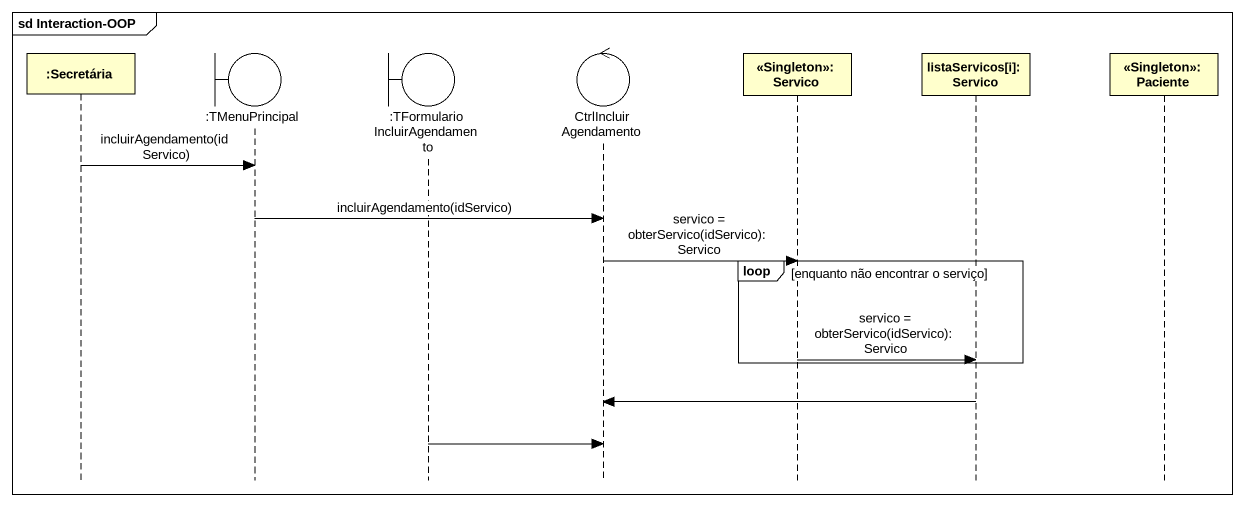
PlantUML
@startuml
mainframe sd Interaction-OOP
hide footbox
participant ":Secretária" as Secretária
boundary ":TMenuPrincipal" as TMenuPrincipal
boundary ":TFormularioIncluirAgendamento" as TFormularioIncluirAgendament
control CtrlIncluirAgendamento
participant "<<Singleton>>: Servico" as Singleton_Servico
participant "listaServicos[i]: Servico" as listaServicos_i_Servico
participant "<<Singleton>>: Paciente" as Singleton_Paciente

Secretária -> TMenuPrincipal : incluirAgendamento(idServico)
TMenuPrincipal -> CtrlIncluirAgendamento : incluirAgendamento(idServico)
loop enquanto não encontrar o serviço
  CtrlIncluirAgendamento -> Singleton_Servico : servico = obterServico(idServico): Servico
  Singleton_Servico -> listaServicos_i_Servico : servico = obterServico(idServico): Servico
end
listaServicos_i_Servico -> CtrlIncluirAgendamento
TFormularioIncluirAgendament -> CtrlIncluirAgendamento
@enduml
